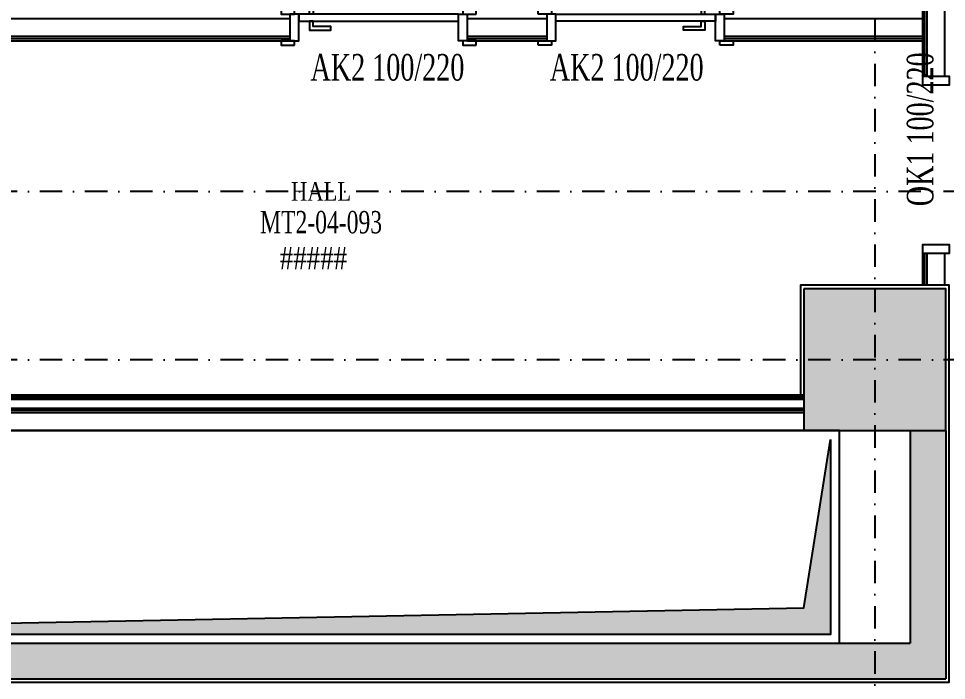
# Model space of a CAD drawing. Header units: inches. Extents: x -772 to 6765, y -813 to 4093.
# Drawn here: x 367 to 890, y 2369 to 2742 of the extents above; entities that cross this region are included whole.
import ezdxf
from ezdxf.enums import TextEntityAlignment as Align

# ---------------------------------------------------------------- set-up
doc = ezdxf.new("R2010")
doc.units = ezdxf.units.IN
doc.header["$MEASUREMENT"] = 0
doc.set_wipeout_variables(frame=1)
doc.linetypes.add('DASHDOT', pattern=[25.4, 12.7, -6.35, 0, -6.35])
doc.linetypes.add('DOT2', pattern=[3.175, 0, -3.175])
for name, color, linetype in [('FHM_BEYAZ ALÇIPAN', 7, 'Continuous'), ('FHM_KIRMIZI ALÇIPAN', 1, 'Continuous'), ('FHM_WAL_Siva', 30, 'Continuous'), ('FHM_YEŞİL ALÇIPAN', 3, 'Continuous'), ('H_GAP_Cam', 153, 'Continuous'), ('H_GAP_Kapi_', 120, 'Continuous'), ('H_GAP_KapiIzdusum', 8, 'DOT2'), ('H_GAP_PozKapi', 9, 'Continuous'), ('H_GAP_WipeoutKapi', 255, 'DOT2'), ('H_ROM_MahalEng', 61, 'Continuous'), ('H_ROM_MahalNumarasi', 61, 'Continuous'), ('H_STR_Aks', 250, 'DASHDOT'), ('H_STR_Betonarme', 4, 'Continuous'), ('H_STR_BetonarmeTarama', 251, 'Continuous'), ('H_STR_DosemeGorunus', 98, 'Continuous'), ('H_STR_SaftNotasyon', 8, 'Continuous'), ('H_WAL_DuvarBlok', 234, 'Continuous'), ('H_WAL_DuvarTaramasi', 252, 'Continuous')]:
    doc.layers.add(name, color=color, linetype=linetype)
doc.styles.add('HG', font='times.ttf')
doc.styles.add('HG_POZ', font='times.ttf')
doc.styles.add('XR_IZM_MH_PLN_04_ROM$0$HG', font='times.ttf')

# ---------------------------------------------------------------- blocks, each defined once
blk = doc.blocks.new('*U43')
at = {"layer": 'H_GAP_Cam'}
blk.add_line((7, 8.5), (93, 8.5), dxfattribs=at)
at = {"layer": 'H_GAP_PozKapi', "color": 132, "style": 'HG_POZ', "width": 0.7}
blk.add_attdef('KAPIPOZ', text='', height=15, dxfattribs=at).set_placement((70, -16.5), align=Align.MIDDLE)
at = {"ltscale": 30}
blk.add_wipeout([(0, 3.5), (100, 3.5), (100, -18.5), (0, -18.5)], dxfattribs=at).dxf.layer = 'H_GAP_WipeoutKapi'
for points in [[(5, 8.5), (0, 8.5), (0, 3.5), (5, 3.5)], [(100, 8.5), (95, 8.5), (95, 3.5), (100, 3.5)], [(0, -15), (5, -15), (5, 0), (0, 0)], [(95, -15), (100, -15), (100, 0), (95, 0)]]:
    blk.add_lwpolyline(points, close=True)
at = {"layer": 'H_GAP_Cam'}
for p, q in [((5, 6), (95, 6)), ((7, 3.5), (93, 3.5))]:
    blk.add_line(p, q, dxfattribs=at)
at = {"layer": 'H_GAP_KapiIzdusum', "linetype": 'DOT2'}
blk.add_lwpolyline([(95, 3.5), (195, 3.5), (195, 8.5), (95, 8.5)], dxfattribs=at)
blk = doc.blocks.new('*U29')
at = {"layer": 'H_GAP_PozKapi', "style": 'HG_POZ'}
blk.add_attdef('K-O', text='', height=15, dxfattribs=at).set_placement((45, 15), align=Align.MIDDLE_CENTER)
at = {"layer": 'H_GAP_PozKapi', "style": 'HG_POZ', "width": 0.7}
blk.add_attdef('KAPIPOZ', text='', height=15, dxfattribs=at).set_placement((45, -30), align=Align.MIDDLE)
at = {"ltscale": 20}
blk.add_wipeout([(0, 3.5), (100, 3.5), (100, -18.5), (0, -18.5)], dxfattribs=at).dxf.layer = 'H_GAP_WipeoutKapi'
for points in [[(-5, 0), (-5, 2.5), (2.5, 2.5), (2.5, 0)], [(0, -15), (5, -15), (5, 0), (0, 0)], [(5, 0), (95, 0), (95, -4), (5, -4)], [(89, 0), (89, 5), (77, 5), (77, 3), (87, 3), (87, 0)], [(100, -15), (95, -15), (95, 0), (100, 0)], [(97.5, 0), (97.5, 2.5), (105, 2.5), (105, 0)], [(89, -4), (89, -9), (77, -9), (77, -7), (87, -7), (87, -4)], [(-5, -17.5), (-5, -15), (2.5, -15), (2.5, -17.5)], [(97.5, -17.5), (97.5, -15), (105, -15), (105, -17.5)]]:
    blk.add_lwpolyline(points, close=True)
at = {"layer": 'H_GAP_KapiIzdusum', "linetype": 'DOT2'}
blk.add_line((5, 0), (5, 90), dxfattribs=at)
blk.add_arc((5, 0), 90, 0, 90, dxfattribs=at)
blk = doc.blocks.new('Not_Mahal')
at = {"color": 0, "style": 'XR_IZM_MH_PLN_04_ROM$0$HG', "width": 0.7}
blk.add_attdef('NO', text='', height=18, dxfattribs=at).set_placement((0, 22.5), align=Align.MIDDLE_CENTER)

msp = doc.modelspace()

# ---------------------------------------------------------------- hatches: boundary and pattern name
at = {"layer": 'H_STR_BetonarmeTarama'}
h = msp.add_hatch(color=256, dxfattribs=at)
h.dxf.hatch_style = 1
h.paths.add_polyline_path([(810, 2590), (810, 2510), (890, 2510), (890, 2590)])
at = {"layer": 'H_STR_SaftNotasyon'}
h = msp.add_hatch(color=256, dxfattribs=at)
h.dxf.hatch_style = 1
h.paths.add_polyline_path([(825, 2505), (810, 2410), (25, 2395), (825, 2395)])
at = {"layer": 'H_WAL_DuvarTaramasi'}
msp.add_hatch(color=253, dxfattribs=at).paths.add_polyline_path([(-20, 2390), (-20, 2370), (890, 2370), (890, 2510), (870, 2510), (870, 2390)])

# ---------------------------------------------------------------- linework, layer by layer
at = {"layer": 'FHM_BEYAZ ALÇIPAN'}
for points in [[(877, 2592), (877, 3358)], [(878.25, 2592), (878.25, 3358)], [(879.5, 2592), (879.5, 3358)], [(889.5, 2592), (889.5, 3358)], [(397, 2742.5), (877, 2742.5)], [(175, 2732.5), (877, 2732.5)], [(175, 2731.25), (877, 2731.25)], [(175, 2730), (877, 2730)]]:
    msp.add_lwpolyline(points, dxfattribs=at)
at = {"layer": 'FHM_KIRMIZI ALÇIPAN'}
for p, q in [((810, 2530), (40, 2530)), ((810, 2528.75), (40, 2528.75)), ((810, 2527.5), (40, 2527.5)), ((810, 2522.5), (40, 2522.5)), ((810, 2521.25), (40, 2521.25)), ((810, 2520), (40, 2520))]:
    msp.add_line(p, q, dxfattribs=at)
at = {"layer": 'FHM_WAL_Siva'}
msp.add_lwpolyline([(-40, 2368), (892, 2368), (892, 2592), (808, 2592), (808, 2530)], dxfattribs=at)
at = {"layer": 'FHM_YEŞİL ALÇIPAN'}
msp.add_lwpolyline([(175, 2742.5), (397, 2742.5)], dxfattribs=at)
at = {"layer": 'H_STR_Aks'}
for p, q in [((850, 4043.005), (850, -712.77)), ((6664.509, 2550), (-659.052, 2550))]:
    msp.add_line(p, q, dxfattribs=at)
at = {"layer": 'H_STR_Betonarme'}
msp.add_lwpolyline([(810, 2590), (810, 2510), (890, 2510), (890, 2590)], close=True, dxfattribs=at)
at = {"layer": 'H_STR_DosemeGorunus'}
msp.add_lwpolyline([(20, 2390), (830, 2390), (830, 2510), (20, 2510)], close=True, dxfattribs=at)
at = {"layer": 'H_STR_SaftNotasyon'}
msp.add_lwpolyline([(825, 2505), (825, 2395), (25, 2395), (810, 2410), (825, 2505)], dxfattribs=at)
at = {"layer": 'H_WAL_DuvarBlok'}
for p, q in [((40, 2530), (810, 2530)), ((40, 2510), (810, 2510)), ((870, 2510), (870, 2390)), ((890, 2510), (890, 2370)), ((-20, 2390), (870, 2390)), ((-40, 2370), (890, 2370))]:
    msp.add_line(p, q, dxfattribs=at)

# ---------------------------------------------------------------- block references
at = {"layer": 'H_ROM_MahalNumarasi'}
ref = msp.add_blockref('Not_Mahal', (537.564, 2627.616), dxfattribs=dict(at, xscale=0.7, yscale=0.7))
ref.add_attrib('ROOMNAME', 'HALL', dxfattribs={"layer": 'H_ROM_MahalEng', "height": 10.5, "style": 'HG', "width": 0.8}).set_placement((537.564, 2644.941), align=Align.MIDDLE_CENTER)
ref.add_attrib('NO', 'MT2-04-093', dxfattribs={"layer": '0', "color": 0, "height": 12.6, "style": 'HG', "width": 0.7}).set_placement((537.564, 2627.616), align=Align.MIDDLE_CENTER)
ref.add_attrib('ALAN', '#####', dxfattribs={"layer": '0', "color": 0, "height": 12.6, "style": 'HG', "width": 0.8}).set_placement((552.264, 2607.316), align=Align.MIDDLE_RIGHT)

# ---------------------------------------------------------------- next in the draw order: block references
at = {"layer": 'H_GAP_Kapi_'}
ref = msp.add_blockref('*U29', (620, 2745), dxfattribs=dict(at, xscale=-1))
ref.add_attrib('KAPIPOZ', 'AK2 100/220', dxfattribs={"layer": 'H_GAP_PozKapi', "height": 15, "style": 'HG_POZ', "width": 0.7}).set_placement((575, 2715), align=Align.MIDDLE)
ref = msp.add_blockref('*U29', (665, 2745), dxfattribs=at)
ref.add_attrib('KAPIPOZ', 'AK2 100/220', dxfattribs={"layer": 'H_GAP_PozKapi', "height": 15, "style": 'HG_POZ', "width": 0.7}).set_placement((710, 2715), align=Align.MIDDLE)
ref = msp.add_blockref('*U43', (892, 2610), dxfattribs=dict(at, xscale=-1, rotation=270))
ref.add_attrib('KAPIPOZ', 'OK1 100/220', dxfattribs={"layer": 'H_GAP_PozKapi', "color": 132, "height": 15, "rotation": 450, "style": 'HG_POZ', "width": 0.7}).set_placement((875.5, 2680.008), align=Align.MIDDLE)

# ---------------------------------------------------------------- next in the draw order: linework, layer by layer
at = {"layer": 'H_STR_Aks'}
msp.add_line((6664.509, 2645), (-659.052, 2645), dxfattribs=at)

doc.saveas('drawing.dxf')
